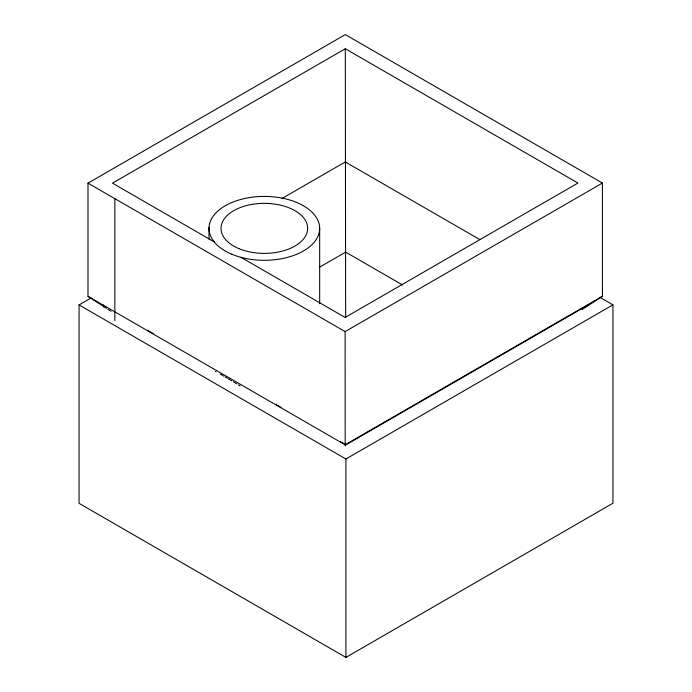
<?xml version="1.0" encoding="UTF-8"?>
<svg xmlns="http://www.w3.org/2000/svg" width="692" height="692" viewBox="0 0 692 692"><rect width="100%" height="100%" fill="white"/><g stroke="black" fill="none" stroke-linecap="round" stroke-linejoin="round"><path stroke-width="1.04" d="M209.019 239.077L209.019 227.279M319.669 303.745L319.669 228.369M581.92 309.705L583.434 308.71M584.195 308.208L602.421 296.237L602.421 183.051L345.299 34.6L87.988 183.155L87.988 296.34L106.412 308.303M240.989 257.337L345.118 317.455L577.915 183.051L345.299 48.751L112.493 183.155L214.157 241.845M599.834 297.266L612.939 304.835L612.939 503.231L345.913 657.4L79.061 503.335L79.061 304.93L91.197 297.923M281.722 198.639L345.299 161.937L479.824 239.605M319.54 267.207L345.654 252.122L402.502 284.948M87.988 183.155L345.118 331.606L602.421 183.051M602.421 296.237L345.118 444.792L87.988 296.34M588.434 304.835L345.913 444.852L340.3 441.608M79.061 304.93L345.913 459.004L612.939 304.835M215.454 371.595L216.06 371.915M220.367 374.234L221.18 374.692M221.604 374.926L222.461 375.41M223.343 375.912L223.801 376.171M147.543 330.326L153.157 333.561M275.736 404.336L281.35 407.579M225.194 376.976L226.163 377.538M226.647 377.815L227.14 378.109M228.144 378.688L229.675 379.597M230.194 379.899L230.721 380.211M231.249 380.531L231.777 380.842M233.394 381.811L234.493 382.468M235.038 382.806L235.591 383.134M236.145 383.472L236.699 383.809M238.377 384.83L238.939 385.176M239.501 385.522L240.063 385.868M107.943 309.307L111.014 311.296M345.196 445.83L345.118 331.606M345.913 459.004L345.913 657.4M345.654 317.17L345.299 48.751M114.846 198.656L114.846 320.69M103.566 304.93L103.566 307.092M231.855 254.241A55.343 31.953 0 0 0 319.367 231.673A55.343 31.953 0 0 0 241.759 199.201A55.343 31.953 0 0 0 231.855 254.241M238.913 248.618A43.319 25.007 0 0 0 307.412 230.955A43.319 25.007 0 0 0 246.655 205.533A43.319 25.007 0 0 0 238.913 248.618"/></g></svg>
